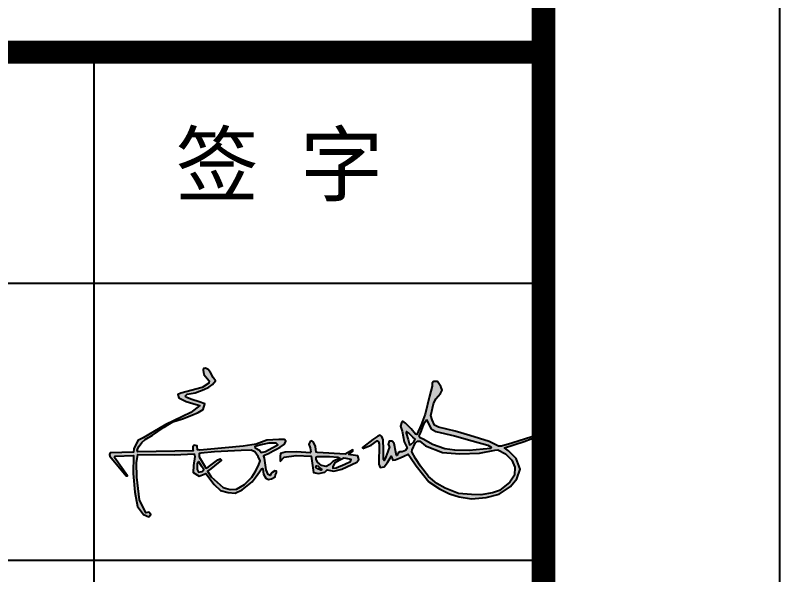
# Model space of a CAD drawing. Extents: x 4150464 to 4450492, y 75142 to 874437.
# Drawn here: x 4332534 to 4337388, y 813485 to 817038 of the extents above; entities that cross this region are included whole.
import ezdxf

# ---------------------------------------------------------------- set-up
doc = ezdxf.new("R2010")
doc.units = 0
doc.header["$LTSCALE"] = 1000
doc.header["$MEASUREMENT"] = 0
doc.layers.add('PUB_TITLE', color=4, linetype='Continuous')
doc.layers.add('图框', color=7, linetype='Continuous')
doc.styles.add('STYLE-黑体', font='simhei.ttf')

# ---------------------------------------------------------------- blocks, each defined once
blk = doc.blocks.new('3333')
h = blk.add_hatch(color=256)
h.paths.add_polyline_path([(2531856, -909664), (2519411, -910822), (2516955, -910993), (2516136, -910879), (2515945, -909509), (2514917, -909299), (2514441, -909832), (2514517, -910803), (2514631, -911183), (2495464, -911621), (2495330, -910879), (2495978, -909604), (2496854, -908367), (2498015, -907339), (2500567, -905874), (2504552, -903085), (2505809, -902267), (2507580, -901239), (2510970, -900155), (2514150, -898899), (2516378, -898042), (2518111, -896977), (2518626, -895044), (2516722, -894359), (2514132, -893483), (2512018, -892741), (2511961, -892266), (2512532, -891714), (2515275, -891181), (2518245, -890020), (2520054, -889221), (2521292, -888364), (2522304, -887062), (2521561, -885921), (2520552, -884189), (2519828, -883123), (2518914, -882724), (2518209, -882800), (2518019, -883428), (2518312, -884834), (2520132, -887010), (2520021, -887864), (2517679, -889324), (2510319, -891280), (2509272, -891831), (2509685, -892877), (2512193, -894172), (2515639, -895219), (2516852, -895604), (2513788, -897990), (2505216, -902122), (2497360, -906749), (2495458, -907686), (2494157, -910482), (2494047, -911694), (2485916, -911887), (2485778, -912466), (2485833, -913072), (2491511, -919903), (2491897, -919875), (2487404, -913512), (2487708, -913072), (2493964, -912796), (2493942, -919062), (2494471, -925492), (2495441, -930426), (2497424, -933245), (2499319, -933993), (2499937, -933200), (2499275, -932408), (2498306, -932628), (2496102, -928091), (2495132, -920339), (2495088, -915362), (2495485, -912543), (2508046, -912631), (2514922, -912279), (2515231, -913204), (2514746, -916243), (2514658, -918665), (2516685, -920031), (2518404, -919238), (2518977, -919062), (2521798, -922894), (2524090, -924964), (2526690, -925580), (2529158, -925845), (2531494, -924744), (2534938, -921964), (2536345, -920039), (2537470, -918504), (2538228, -917444), (2538595, -917292), (2538704, -917574), (2538877, -919261), (2539699, -920645), (2540608, -921164), (2541626, -920904), (2542924, -920212), (2543011, -919563), (2543335, -918850), (2543400, -918201), (2542773, -918093), (2541864, -918677), (2541452, -919282), (2541128, -919693), (2540543, -919455), (2539786, -917747), (2539461, -915346), (2539280, -913744), (2538877, -912853), (2539482, -912620), (2540584, -912107), (2542276, -911195), (2543341, -910615), (2544689, -909938), (2546119, -908903), (2546557, -907875), (2546081, -907266), (2544158, -907286), (2540006, -907533), (2536369, -908960)])
h.paths.add_polyline_path([(2534622, -911035), (2535947, -911623), (2537083, -913221), (2537734, -914642), (2537103, -916282), (2536009, -918510), (2534831, -920340), (2532348, -922842), (2529571, -924439), (2527404, -924608), (2524943, -923935), (2520795, -920185), (2519596, -918272), (2520753, -917473), (2521931, -916380), (2524329, -914446), (2523908, -914025), (2523088, -914383), (2519932, -916779), (2519133, -917221), (2518775, -916800), (2516713, -913247), (2516629, -912175), (2517218, -911986), (2521978, -911581), (2531214, -911098)], flags=16)
h.paths.add_polyline_path([(2535847, -909751), (2538540, -909037), (2540728, -908574), (2543211, -908616), (2543863, -909142), (2541864, -910172), (2539571, -911412), (2538056, -911770), (2537551, -910950), (2536036, -910235)], flags=16)
h.paths.add_polyline_path([(2518249, -917726), (2517660, -918335), (2516503, -918609), (2515935, -917662), (2515935, -915707), (2516505, -914914), (2517429, -916506)], flags=16)
h = blk.add_hatch(color=256)
h.paths.add_polyline_path([(2626143, -913897), (2623430, -911259), (2622017, -910219), (2628899, -907982), (2633639, -906186), (2631477, -906446), (2624575, -908607), (2621085, -909648), (2619991, -909622), (2616814, -907956), (2610102, -905945), (2605024, -904436), (2599320, -903056), (2597940, -902354), (2597106, -900480), (2596663, -898996), (2597603, -895005), (2598410, -893287), (2599999, -891387), (2600572, -890294), (2600077, -889070), (2598983, -887274), (2597603, -887301), (2597134, -887821), (2597134, -888940), (2596144, -892350), (2594660, -898622), (2593305, -902214), (2591842, -905559), (2591400, -905507), (2589863, -903607), (2587857, -901681), (2586972, -901030), (2586477, -901577), (2586217, -902722), (2586737, -904414), (2587493, -908110), (2588430, -910218), (2587857, -911103), (2586790, -911546), (2585982, -911572), (2585409, -911884), (2585201, -912535), (2584810, -912795), (2584576, -911702), (2583951, -908683), (2583300, -907850), (2582310, -907902), (2581971, -909073), (2582362, -909854), (2581763, -911493), (2581138, -913315), (2580487, -914591), (2580278, -914200), (2580330, -910713), (2580174, -907459), (2579705, -906236), (2579132, -905793), (2578325, -906184), (2576632, -907303), (2573064, -910088), (2573205, -910466), (2576067, -909240), (2578111, -907828), (2578594, -908163), (2578817, -908980), (2578669, -915777), (2579152, -916965), (2580490, -916705), (2581716, -915257), (2582608, -913771), (2582943, -913028), (2583575, -914477), (2584281, -914328), (2586028, -913697), (2587291, -913103), (2588815, -912434), (2589633, -913548), (2591566, -916371), (2595926, -921919), (2599606, -924371), (2603099, -926116), (2606444, -927156), (2610644, -927751), (2615699, -927305), (2620271, -926228), (2624099, -923591), (2626292, -920916), (2627518, -917611)])
h.paths.add_polyline_path([(2625585, -916909), (2625468, -919680), (2623922, -922101), (2620298, -924910), (2617905, -925785), (2613936, -926369), (2610638, -926340), (2606144, -925902), (2601562, -924065), (2598673, -922548), (2595871, -920040), (2593069, -916540), (2591318, -913857), (2590059, -911539), (2590205, -910869), (2591256, -908565), (2591952, -907924), (2592886, -907924), (2594812, -909469), (2600649, -911861), (2606690, -912269), (2613490, -911978), (2618785, -910959), (2619807, -910872), (2622462, -912301), (2624564, -914459)], flags=16)
h.paths.add_polyline_path([(2617386, -910385), (2614748, -910671), (2609901, -911121), (2604931, -910998), (2601516, -910549), (2597262, -909016), (2594235, -907279), (2592967, -906788), (2592620, -906093), (2593131, -905153), (2594276, -901965), (2594665, -901168), (2595094, -900534), (2595156, -900371), (2595667, -901638), (2596730, -903580), (2598367, -904499), (2604829, -906073), (2610964, -907831), (2616302, -909261), (2617447, -909936)], flags=16)
h.paths.add_polyline_path([(2591248, -907180), (2590717, -908100), (2589756, -908999), (2589326, -909162), (2588794, -907323), (2588079, -905075), (2588263, -904523), (2588917, -905034), (2590389, -906526)], flags=16)
h = blk.add_hatch(color=256)
h.paths.add_polyline_path([(2556852, -909733), (2556171, -908284), (2555520, -907751), (2554957, -907988), (2554543, -908875), (2555017, -910177), (2555193, -911872), (2550428, -911626), (2546314, -911685), (2544775, -912129), (2544597, -913135), (2544616, -914941), (2546067, -913433), (2550152, -912812), (2555391, -913048), (2555687, -915474), (2556190, -918669), (2557848, -919083), (2560098, -918639), (2560897, -917840), (2563117, -918225), (2565899, -917515), (2571149, -915176), (2571830, -914200), (2571475, -912987), (2568988, -912632), (2568367, -912543), (2569758, -911360), (2569699, -910857), (2567064, -912395), (2561470, -911981), (2557128, -911817)])
h.paths.add_polyline_path([(2557461, -913143), (2561713, -913205), (2564514, -913453), (2565240, -913744), (2562792, -914946), (2561776, -915899), (2560531, -916604), (2558934, -916252), (2557503, -915112), (2557046, -914117), (2557109, -913412)], flags=16)
h.paths.add_polyline_path([(2557503, -916314), (2558457, -917205), (2558996, -917703), (2558643, -917848), (2557606, -917496), (2556984, -916936), (2557109, -916438)], flags=16)
h.paths.add_polyline_path([(2563352, -915526), (2565281, -914469), (2566650, -913785), (2567438, -913868), (2569181, -914179), (2568870, -914884), (2566982, -915796), (2563995, -917081), (2562813, -917164), (2562771, -916749)], flags=16)
for points in [[(2518312, -884834), (2520132, -887010), (2520021, -887864), (2517679, -889324), (2510319, -891280), (2509272, -891831), (2509685, -892877), (2512193, -894172), (2515639, -895219), (2516852, -895604), (2513788, -897990), (2505216, -902122), (2497360, -906749), (2495458, -907686), (2494157, -910482), (2494047, -911694), (2485916, -911887), (2485778, -912466), (2485833, -913072), (2491511, -919903), (2491897, -919875), (2487404, -913512), (2487708, -913072), (2493964, -912796), (2493942, -919062), (2494471, -925492), (2495441, -930426), (2497424, -933245), (2499319, -933993), (2499937, -933200), (2499275, -932408), (2498306, -932628), (2496102, -928091), (2495132, -920339), (2495088, -915362), (2495485, -912543), (2508046, -912631), (2514922, -912279), (2515231, -913204), (2514746, -916243), (2514658, -918665), (2516685, -920031), (2518404, -919238), (2518977, -919062), (2521798, -922894), (2524090, -924964), (2526690, -925580), (2529158, -925845), (2531494, -924744), (2534938, -921964), (2536345, -920039), (2537470, -918504), (2538228, -917444), (2538595, -917292), (2538704, -917574), (2538877, -919261), (2539699, -920645), (2540608, -921164), (2541626, -920904), (2542924, -920212), (2543011, -919563), (2543335, -918850), (2543400, -918201), (2542773, -918093), (2541864, -918677), (2541452, -919282), (2541128, -919693), (2540543, -919455), (2539786, -917747), (2539461, -915346), (2539280, -913744), (2538997, -913119), (2538997, -912806), (2539482, -912620), (2540584, -912107), (2542276, -911195), (2543341, -910615), (2544689, -909938), (2546119, -908903), (2546557, -907875), (2546081, -907266), (2544158, -907286), (2540006, -907533), (2536369, -908960), (2531856, -909664), (2519411, -910822), (2516955, -910993), (2516136, -910879), (2515945, -909509), (2514917, -909299), (2514441, -909832), (2514517, -910803), (2514631, -911183), (2495464, -911621), (2495330, -910879), (2495978, -909604), (2496854, -908367), (2498015, -907339), (2500567, -905874), (2504552, -903085), (2505809, -902267), (2507580, -901239), (2510970, -900155), (2514150, -898899), (2516378, -898042), (2518111, -896977), (2518626, -895044), (2516722, -894359), (2514132, -893483), (2512018, -892741), (2511961, -892266), (2512532, -891714), (2515275, -891181), (2518245, -890020), (2520054, -889221), (2521292, -888364), (2522304, -887062), (2521561, -885921), (2520552, -884189), (2519828, -883123), (2518914, -882724), (2518209, -882800), (2518019, -883428)], [(2573205, -910466), (2576067, -909240), (2578111, -907828), (2578594, -908163), (2578817, -908980), (2578669, -915777), (2579152, -916965), (2580490, -916705), (2581716, -915257), (2582608, -913771), (2582943, -913028), (2583575, -914477), (2584281, -914328), (2586028, -913697), (2587291, -913103), (2588815, -912434), (2589633, -913548), (2591566, -916371), (2595926, -921919), (2599606, -924371), (2603099, -926116), (2606444, -927156), (2610644, -927751), (2615699, -927305), (2620271, -926228), (2624099, -923591), (2626292, -920916), (2627518, -917611), (2626143, -913897), (2623430, -911259), (2622017, -910219), (2628899, -907982), (2633639, -906186), (2631477, -906446), (2624575, -908607), (2621085, -909648), (2619991, -909622), (2616814, -907956), (2610102, -905945), (2605024, -904436), (2599320, -903056), (2597940, -902354), (2597106, -900480), (2596663, -898996), (2597603, -895005), (2598410, -893287), (2599999, -891387), (2600572, -890294), (2600077, -889070), (2598983, -887274), (2597603, -887301), (2597134, -887821), (2597134, -888940), (2596144, -892350), (2594660, -898622), (2593305, -902214), (2591842, -905559), (2591400, -905507), (2589863, -903607), (2587857, -901681), (2586972, -901030), (2586477, -901577), (2586217, -902722), (2586737, -904414), (2587493, -908110), (2588430, -910218), (2587857, -911103), (2586790, -911546), (2585982, -911572), (2585409, -911884), (2585201, -912535), (2584810, -912795), (2584576, -911702), (2583951, -908683), (2583300, -907850), (2582310, -907902), (2581971, -909073), (2582362, -909854), (2581763, -911493), (2581138, -913315), (2580487, -914591), (2580278, -914200), (2580330, -910713), (2580174, -907459), (2579705, -906236), (2579132, -905793), (2578325, -906184), (2576632, -907303), (2573064, -910088)], [(2595156, -900371), (2595667, -901638), (2596730, -903580), (2598367, -904499), (2604829, -906073), (2610964, -907831), (2616302, -909261), (2617447, -909936), (2617386, -910385), (2614748, -910671), (2609901, -911121), (2604931, -910998), (2601516, -910549), (2597262, -909016), (2594235, -907279), (2592967, -906788), (2592620, -906093), (2593131, -905153), (2594276, -901965), (2594665, -901168), (2595094, -900534)], [(2588917, -905034), (2588263, -904523), (2588079, -905075), (2588794, -907323), (2589326, -909162), (2589756, -908999), (2590717, -908100), (2591248, -907180), (2590389, -906526)], [(2543211, -908616), (2540728, -908574), (2538540, -909037), (2535847, -909751), (2536036, -910235), (2537551, -910950), (2538056, -911770), (2539571, -911412), (2541864, -910172), (2543863, -909142)], [(2544616, -914941), (2546067, -913433), (2550152, -912812), (2555391, -913048), (2555687, -915474), (2556190, -918669), (2557848, -919083), (2560098, -918639), (2560897, -917840), (2563117, -918225), (2565899, -917515), (2571149, -915176), (2571830, -914200), (2571475, -912987), (2568988, -912632), (2568367, -912543), (2569758, -911360), (2569699, -910857), (2567064, -912395), (2561470, -911981), (2557562, -911833), (2557118, -911745), (2556852, -909733), (2556171, -908284), (2555520, -907751), (2554957, -907988), (2554543, -908875), (2555017, -910177), (2555165, -911597), (2555017, -911863), (2550428, -911626), (2546314, -911685), (2544775, -912129), (2544597, -913135)], [(2591952, -907924), (2592886, -907924), (2594812, -909469), (2600649, -911861), (2606690, -912269), (2613490, -911978), (2618785, -910959), (2619807, -910872), (2622462, -912301), (2624564, -914459), (2625585, -916909), (2625468, -919680), (2623922, -922101), (2620298, -924910), (2617905, -925785), (2613936, -926369), (2610638, -926340), (2606144, -925902), (2601562, -924065), (2598673, -922548), (2595871, -920040), (2593069, -916540), (2591318, -913857), (2590059, -911539), (2590205, -910869), (2591256, -908565)], [(2517218, -911986), (2516629, -912175), (2516713, -913247), (2518775, -916800), (2519133, -917221), (2519932, -916779), (2523088, -914383), (2523908, -914025), (2524329, -914446), (2521931, -916380), (2520753, -917473), (2519596, -918272), (2520795, -920185), (2524943, -923935), (2527404, -924608), (2529571, -924439), (2532348, -922842), (2534831, -920340), (2536009, -918510), (2537103, -916282), (2537734, -914642), (2537083, -913221), (2535947, -911623), (2534622, -911035), (2531214, -911098), (2521978, -911581)], [(2516419, -915034), (2515935, -915707), (2515935, -917662), (2516503, -918609), (2517660, -918335), (2518249, -917726), (2517429, -916506), (2516587, -915055)], [(2557461, -913143), (2561713, -913205), (2564514, -913453), (2565240, -913744), (2562792, -914946), (2561776, -915899), (2560531, -916604), (2558934, -916252), (2557503, -915112), (2557046, -914117), (2557109, -913412)], [(2566650, -913785), (2565281, -914469), (2563352, -915526), (2562771, -916749), (2562813, -917164), (2563995, -917081), (2566982, -915796), (2568870, -914884), (2569181, -914179), (2567438, -913868)], [(2557503, -916314), (2558457, -917205), (2558996, -917703), (2558643, -917848), (2557606, -917496), (2556984, -916936), (2557109, -916438)]]:
    blk.add_lwpolyline(points, close=True)

msp = doc.modelspace()

# ---------------------------------------------------------------- linework, layer by layer
at = {"color": 0}
msp.add_lwpolyline([(4248287.7, 769421.9), (4337387.7, 769421.9), (4337387.7, 832421.9), (4248287.7, 832421.9)], close=True, dxfattribs=at)
at = {"color": 0, "const_width": 150}
msp.add_lwpolyline([(4252037.7, 770921.9), (4335887.7, 770921.9), (4335887.7, 830921.9), (4252037.7, 830921.9)], close=True, dxfattribs=at)
at = {"layer": 'PUB_TITLE', "const_width": 73.4}
msp.add_lwpolyline([(4327515.6, 830921.9), (4335887.7, 830921.9), (4335887.7, 770921.9), (4327515.6, 770921.9)], close=True, dxfattribs=at)
at = {"layer": '图框', "color": 0}
for p, q in [((4327515.6, 815337), (4335872, 815337)), ((4327515.6, 815337), (4335872, 815337)), ((4327515.6, 813578), (4335872, 813578))]:
    msp.add_line(p, q, dxfattribs=at)
for const_width in [146.6, 146.6, 146.6, 146.6, 59.4]:
    msp.add_lwpolyline([(4327515.6, 816802.8), (4335872, 816802.8)], dxfattribs=dict(at, const_width=const_width))
msp.add_lwpolyline([(4333035.1, 806835.4), (4333035.1, 816802.8)], dxfattribs=at)

# ---------------------------------------------------------------- block references
at = {"xscale": 0.01839593518525362, "yscale": 0.01839593471959233, "zscale": 0.0183959345592}
msp.add_blockref('3333', (4287404.8, 831034.5), dxfattribs=at)

# ---------------------------------------------------------------- texts
at = {"layer": '图框', "color": 0, "style": 'STYLE-黑体'}
msp.add_text('签 字', height=386.97, dxfattribs=at).set_placement((4333551.5, 815897.4))

doc.saveas('drawing.dxf')
